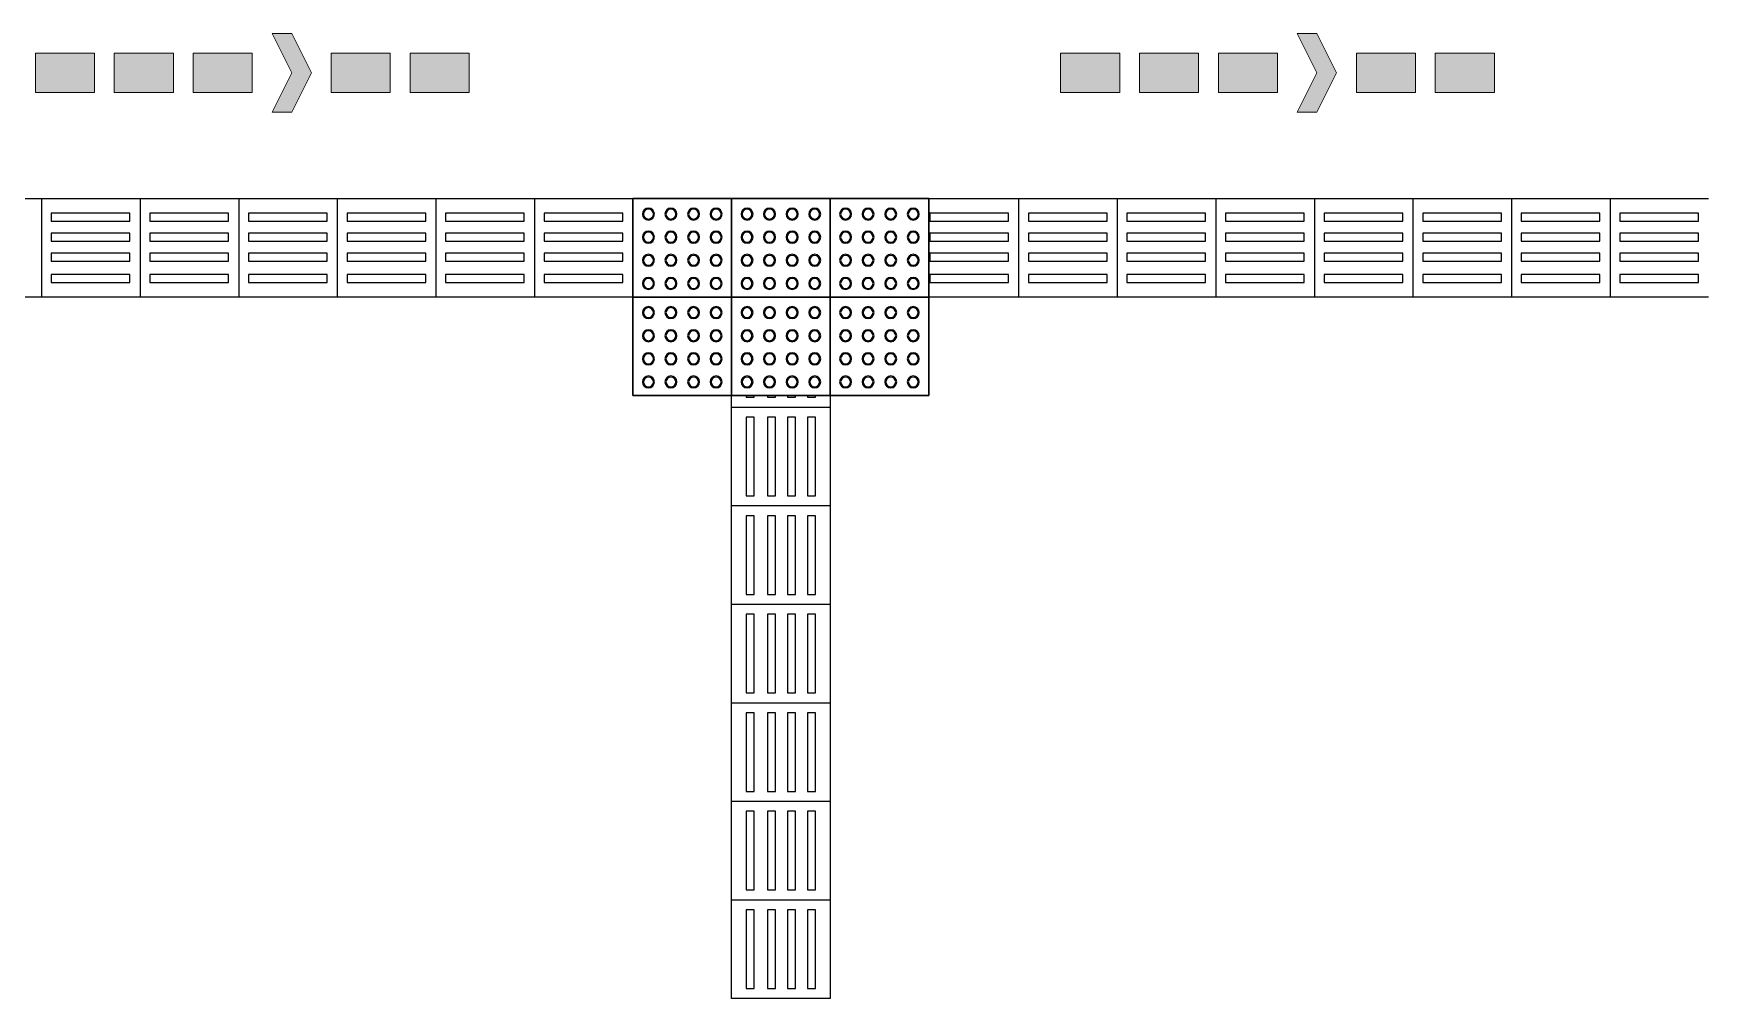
# Model space of a CAD drawing. Header units: metres. Extents: x 341 to 459, y 1341 to 1425.
# Drawn here: x 370.604 to 374.84, y 1375.288 to 1377.737 of the extents above; entities that cross this region are included whole.
import ezdxf
from ezdxf.enums import TextEntityAlignment as Align

# ---------------------------------------------------------------- set-up
doc = ezdxf.new("R2010")
doc.units = ezdxf.units.M
doc.layers.add('INC_EQUIP', color=10, linetype='Continuous', lineweight=20)
doc.layers.add('INC_PLACAS', color=10, linetype='Continuous', lineweight=20)
doc.layers.add('Itens de detalhe', color=7, linetype='Continuous')
doc.layers.add('Notas de texto-1', color=7, linetype='Continuous')
doc.styles.add('ROMANS', font='ROMANS.SHX')

# ---------------------------------------------------------------- blocks, each defined once
blk = doc.blocks.new('piso tatil')
at = {"layer": 'Itens de detalhe', "color": 252, "true_color": 0x939598, "extrusion": (0, 0, -1)}
for p, q in [((-141.4393, 27.6842), (-141.1893, 27.6842)), ((-141.4393, 27.6842), (-141.1893, 27.6842)), ((-141.1893, 27.6842), (-140.9393, 27.6842)), ((-141.1893, 27.6842), (-140.9393, 27.6842)), ((-141.1893, 27.6842), (-141.1893, 27.4342)), ((-141.1893, 27.6842), (-141.1893, 27.4342)), ((-140.9393, 27.6842), (-140.6893, 27.6842)), ((-140.9393, 27.6842), (-140.6893, 27.6842)), ((-140.9393, 27.6842), (-140.9393, 27.4342)), ((-140.9393, 27.6842), (-140.9393, 27.4342)), ((-140.6893, 27.6842), (-140.4393, 27.6842)), ((-140.6893, 27.6842), (-140.4393, 27.6842)), ((-140.6893, 27.6842), (-140.6893, 27.4342)), ((-140.6893, 27.6842), (-140.6893, 27.4342)), ((-140.4393, 27.6842), (-140.1893, 27.6842)), ((-140.4393, 27.6842), (-140.1893, 27.6842)), ((-140.4393, 27.6842), (-140.4393, 27.4342)), ((-140.4393, 27.6842), (-140.4393, 27.4342)), ((-140.1893, 27.6842), (-139.9393, 27.6842)), ((-140.1893, 27.6842), (-139.9393, 27.6842)), ((-140.1893, 27.6842), (-140.1893, 27.4342)), ((-140.1893, 27.6842), (-140.1893, 27.4342)), ((-139.9393, 27.6842), (-139.6893, 27.6842)), ((-139.9393, 27.6842), (-139.6893, 27.6842)), ((-139.9393, 27.6842), (-139.9393, 27.4342)), ((-139.9393, 27.6842), (-139.9393, 27.4342)), ((-139.6893, 27.6842), (-139.4393, 27.6842)), ((-139.6893, 27.4342), (-139.6893, 27.6842)), ((-139.6893, 27.6842), (-139.6893, 27.4342)), ((-139.4393, 27.6842), (-139.6893, 27.6842)), ((-139.4393, 27.6842), (-139.1893, 27.6842)), ((-139.1893, 27.6842), (-139.4393, 27.6842)), ((-139.4393, 27.6842), (-139.4393, 27.4342)), ((-139.4393, 27.4342), (-139.4393, 27.6842)), ((-139.1893, 27.6842), (-138.9393, 27.6842)), ((-139.1893, 27.4342), (-139.1893, 27.6842)), ((-139.1893, 27.6842), (-139.1893, 27.4342)), ((-138.9393, 27.6842), (-139.1893, 27.6842)), ((-138.9393, 27.6842), (-138.7113, 27.6842)), ((-138.9393, 27.6842), (-138.7113, 27.6842)), ((-138.9393, 27.6842), (-138.9393, 27.4342)), ((-138.9393, 27.4342), (-138.9393, 27.6842)), ((-138.7113, 27.6842), (-138.4613, 27.6842)), ((-138.7113, 27.6842), (-138.4613, 27.6842)), ((-138.7113, 27.6842), (-138.7113, 27.4342)), ((-138.7113, 27.6842), (-138.7113, 27.4342)), ((-138.4613, 27.6842), (-138.2113, 27.6842)), ((-138.4613, 27.6842), (-138.2113, 27.6842)), ((-138.4613, 27.6842), (-138.4613, 27.4342)), ((-138.4613, 27.6842), (-138.4613, 27.4342)), ((-138.2113, 27.6842), (-137.9613, 27.6842)), ((-138.2113, 27.6842), (-137.9613, 27.6842)), ((-138.2113, 27.6842), (-138.2113, 27.4342)), ((-138.2113, 27.6842), (-138.2113, 27.4342)), ((-137.9613, 27.6842), (-137.7113, 27.6842)), ((-137.9613, 27.6842), (-137.7113, 27.6842)), ((-137.9613, 27.6842), (-137.9613, 27.4342)), ((-137.9613, 27.6842), (-137.9613, 27.4342)), ((-137.7113, 27.6842), (-137.4613, 27.6842)), ((-137.7113, 27.6842), (-137.4613, 27.6842)), ((-137.7113, 27.6842), (-137.7113, 27.4342)), ((-137.7113, 27.6842), (-137.7113, 27.4342)), ((-137.4613, 27.6842), (-137.2113, 27.6842)), ((-137.4613, 27.6842), (-137.2113, 27.6842)), ((-137.4613, 27.6842), (-137.4613, 27.4342)), ((-137.4613, 27.6842), (-137.4613, 27.4342)), ((-137.2113, 27.6842), (-136.9613, 27.6842)), ((-137.2113, 27.6842), (-136.9613, 27.6842)), ((-137.2113, 27.6842), (-137.2113, 27.4342)), ((-137.2113, 27.6842), (-137.2113, 27.4342)), ((-140.965, 27.6473), (-141.1645, 27.6473)), ((-141.1645, 27.6473), (-141.1645, 27.6268)), ((-141.1645, 27.6268), (-140.965, 27.6268)), ((-140.965, 27.6268), (-140.965, 27.6473)), ((-140.715, 27.6473), (-140.9145, 27.6473)), ((-140.9145, 27.6473), (-140.9145, 27.6268)), ((-140.9145, 27.6268), (-140.715, 27.6268)), ((-140.715, 27.6268), (-140.715, 27.6473)), ((-140.465, 27.6473), (-140.6645, 27.6473)), ((-140.6645, 27.6473), (-140.6645, 27.6268)), ((-140.6645, 27.6268), (-140.465, 27.6268)), ((-140.465, 27.6268), (-140.465, 27.6473)), ((-140.215, 27.6473), (-140.4145, 27.6473)), ((-140.4145, 27.6473), (-140.4145, 27.6268)), ((-140.4145, 27.6268), (-140.215, 27.6268)), ((-140.215, 27.6268), (-140.215, 27.6473)), ((-139.965, 27.6473), (-140.1645, 27.6473)), ((-140.1645, 27.6473), (-140.1645, 27.6268)), ((-140.1645, 27.6268), (-139.965, 27.6268)), ((-139.965, 27.6268), (-139.965, 27.6473)), ((-139.715, 27.6473), (-139.9145, 27.6473)), ((-139.9145, 27.6473), (-139.9145, 27.6268)), ((-139.9145, 27.6268), (-139.715, 27.6268)), ((-139.715, 27.6268), (-139.715, 27.6473)), ((-138.737, 27.6473), (-138.9365, 27.6473)), ((-138.9365, 27.6473), (-138.9365, 27.6268)), ((-138.9365, 27.6268), (-138.737, 27.6268)), ((-138.737, 27.6268), (-138.737, 27.6473)), ((-138.487, 27.6473), (-138.6865, 27.6473)), ((-138.6865, 27.6473), (-138.6865, 27.6268)), ((-138.6865, 27.6268), (-138.487, 27.6268)), ((-138.487, 27.6268), (-138.487, 27.6473)), ((-138.237, 27.6473), (-138.4365, 27.6473)), ((-138.4365, 27.6473), (-138.4365, 27.6268)), ((-138.4365, 27.6268), (-138.237, 27.6268)), ((-138.237, 27.6268), (-138.237, 27.6473)), ((-137.987, 27.6473), (-138.1865, 27.6473)), ((-138.1865, 27.6473), (-138.1865, 27.6268)), ((-138.1865, 27.6268), (-137.987, 27.6268)), ((-137.987, 27.6268), (-137.987, 27.6473)), ((-137.737, 27.6473), (-137.9365, 27.6473)), ((-137.9365, 27.6473), (-137.9365, 27.6268)), ((-137.9365, 27.6268), (-137.737, 27.6268)), ((-137.737, 27.6268), (-137.737, 27.6473)), ((-137.487, 27.6473), (-137.6865, 27.6473)), ((-137.6865, 27.6473), (-137.6865, 27.6268)), ((-137.6865, 27.6268), (-137.487, 27.6268)), ((-137.487, 27.6268), (-137.487, 27.6473)), ((-137.237, 27.6473), (-137.4365, 27.6473)), ((-137.4365, 27.6473), (-137.4365, 27.6268)), ((-137.4365, 27.6268), (-137.237, 27.6268)), ((-137.237, 27.6268), (-137.237, 27.6473)), ((-136.987, 27.6473), (-137.1865, 27.6473)), ((-137.1865, 27.6473), (-137.1865, 27.6268)), ((-137.1865, 27.6268), (-136.987, 27.6268)), ((-136.987, 27.6268), (-136.987, 27.6473)), ((-140.965, 27.5966), (-141.1645, 27.5966)), ((-141.1645, 27.5966), (-141.1645, 27.5761)), ((-141.1645, 27.5761), (-140.965, 27.5761)), ((-140.965, 27.5761), (-140.965, 27.5966)), ((-140.715, 27.5966), (-140.9145, 27.5966)), ((-140.9145, 27.5966), (-140.9145, 27.5761)), ((-140.9145, 27.5761), (-140.715, 27.5761)), ((-140.715, 27.5761), (-140.715, 27.5966)), ((-140.465, 27.5966), (-140.6645, 27.5966)), ((-140.6645, 27.5966), (-140.6645, 27.5761)), ((-140.6645, 27.5761), (-140.465, 27.5761)), ((-140.465, 27.5761), (-140.465, 27.5966)), ((-140.215, 27.5966), (-140.4145, 27.5966)), ((-140.4145, 27.5966), (-140.4145, 27.5761)), ((-140.4145, 27.5761), (-140.215, 27.5761)), ((-140.215, 27.5761), (-140.215, 27.5966)), ((-139.965, 27.5966), (-140.1645, 27.5966)), ((-140.1645, 27.5966), (-140.1645, 27.5761)), ((-140.1645, 27.5761), (-139.965, 27.5761)), ((-139.965, 27.5761), (-139.965, 27.5966)), ((-139.715, 27.5966), (-139.9145, 27.5966)), ((-139.9145, 27.5966), (-139.9145, 27.5761)), ((-139.9145, 27.5761), (-139.715, 27.5761)), ((-139.715, 27.5761), (-139.715, 27.5966)), ((-138.737, 27.5966), (-138.9365, 27.5966)), ((-138.9365, 27.5966), (-138.9365, 27.5761)), ((-138.9365, 27.5761), (-138.737, 27.5761)), ((-138.737, 27.5761), (-138.737, 27.5966)), ((-138.487, 27.5966), (-138.6865, 27.5966)), ((-138.6865, 27.5966), (-138.6865, 27.5761)), ((-138.6865, 27.5761), (-138.487, 27.5761)), ((-138.487, 27.5761), (-138.487, 27.5966)), ((-138.237, 27.5966), (-138.4365, 27.5966)), ((-138.4365, 27.5966), (-138.4365, 27.5761)), ((-138.4365, 27.5761), (-138.237, 27.5761)), ((-138.237, 27.5761), (-138.237, 27.5966)), ((-137.987, 27.5966), (-138.1865, 27.5966)), ((-138.1865, 27.5966), (-138.1865, 27.5761)), ((-138.1865, 27.5761), (-137.987, 27.5761)), ((-137.987, 27.5761), (-137.987, 27.5966)), ((-137.737, 27.5966), (-137.9365, 27.5966)), ((-137.9365, 27.5966), (-137.9365, 27.5761)), ((-137.9365, 27.5761), (-137.737, 27.5761)), ((-137.737, 27.5761), (-137.737, 27.5966)), ((-137.487, 27.5966), (-137.6865, 27.5966)), ((-137.6865, 27.5966), (-137.6865, 27.5761)), ((-137.6865, 27.5761), (-137.487, 27.5761)), ((-137.487, 27.5761), (-137.487, 27.5966)), ((-137.237, 27.5966), (-137.4365, 27.5966)), ((-137.4365, 27.5966), (-137.4365, 27.5761)), ((-137.4365, 27.5761), (-137.237, 27.5761)), ((-137.237, 27.5761), (-137.237, 27.5966)), ((-136.987, 27.5966), (-137.1865, 27.5966)), ((-137.1865, 27.5966), (-137.1865, 27.5761)), ((-137.1865, 27.5761), (-136.987, 27.5761)), ((-136.987, 27.5761), (-136.987, 27.5966)), ((-140.965, 27.5459), (-141.1645, 27.5459)), ((-141.1645, 27.5459), (-141.1645, 27.5254)), ((-140.965, 27.5254), (-140.965, 27.5459)), ((-140.715, 27.5459), (-140.9145, 27.5459)), ((-140.9145, 27.5459), (-140.9145, 27.5254)), ((-140.715, 27.5254), (-140.715, 27.5459)), ((-140.465, 27.5459), (-140.6645, 27.5459)), ((-140.6645, 27.5459), (-140.6645, 27.5254)), ((-140.465, 27.5254), (-140.465, 27.5459)), ((-140.215, 27.5459), (-140.4145, 27.5459)), ((-140.4145, 27.5459), (-140.4145, 27.5254)), ((-140.215, 27.5254), (-140.215, 27.5459)), ((-139.965, 27.5459), (-140.1645, 27.5459)), ((-140.1645, 27.5459), (-140.1645, 27.5254)), ((-139.965, 27.5254), (-139.965, 27.5459)), ((-139.715, 27.5459), (-139.9145, 27.5459)), ((-139.9145, 27.5459), (-139.9145, 27.5254)), ((-139.715, 27.5254), (-139.715, 27.5459)), ((-138.737, 27.5459), (-138.9365, 27.5459)), ((-138.9365, 27.5459), (-138.9365, 27.5254)), ((-138.737, 27.5254), (-138.737, 27.5459)), ((-138.487, 27.5459), (-138.6865, 27.5459)), ((-138.6865, 27.5459), (-138.6865, 27.5254)), ((-138.487, 27.5254), (-138.487, 27.5459)), ((-138.237, 27.5459), (-138.4365, 27.5459)), ((-138.4365, 27.5459), (-138.4365, 27.5254)), ((-138.237, 27.5254), (-138.237, 27.5459)), ((-137.987, 27.5459), (-138.1865, 27.5459)), ((-138.1865, 27.5459), (-138.1865, 27.5254)), ((-137.987, 27.5254), (-137.987, 27.5459)), ((-137.737, 27.5459), (-137.9365, 27.5459)), ((-137.9365, 27.5459), (-137.9365, 27.5254)), ((-137.737, 27.5254), (-137.737, 27.5459)), ((-137.487, 27.5459), (-137.6865, 27.5459)), ((-137.6865, 27.5459), (-137.6865, 27.5254)), ((-137.487, 27.5254), (-137.487, 27.5459)), ((-137.237, 27.5459), (-137.4365, 27.5459)), ((-137.4365, 27.5459), (-137.4365, 27.5254)), ((-137.237, 27.5254), (-137.237, 27.5459)), ((-136.987, 27.5459), (-137.1865, 27.5459)), ((-137.1865, 27.5459), (-137.1865, 27.5254)), ((-136.987, 27.5254), (-136.987, 27.5459)), ((-141.1645, 27.5254), (-140.965, 27.5254)), ((-140.965, 27.4916), (-141.1645, 27.4916)), ((-141.1645, 27.4916), (-141.1645, 27.4712)), ((-140.965, 27.4712), (-140.965, 27.4916)), ((-140.9145, 27.5254), (-140.715, 27.5254)), ((-140.715, 27.4916), (-140.9145, 27.4916)), ((-140.9145, 27.4916), (-140.9145, 27.4712)), ((-140.715, 27.4712), (-140.715, 27.4916)), ((-140.6645, 27.5254), (-140.465, 27.5254)), ((-140.465, 27.4916), (-140.6645, 27.4916)), ((-140.6645, 27.4916), (-140.6645, 27.4712)), ((-140.465, 27.4712), (-140.465, 27.4916)), ((-140.4145, 27.5254), (-140.215, 27.5254)), ((-140.215, 27.4916), (-140.4145, 27.4916)), ((-140.4145, 27.4916), (-140.4145, 27.4712)), ((-140.215, 27.4712), (-140.215, 27.4916)), ((-140.1645, 27.5254), (-139.965, 27.5254)), ((-139.965, 27.4916), (-140.1645, 27.4916)), ((-140.1645, 27.4916), (-140.1645, 27.4712)), ((-139.965, 27.4712), (-139.965, 27.4916)), ((-139.9145, 27.5254), (-139.715, 27.5254)), ((-139.715, 27.4916), (-139.9145, 27.4916)), ((-139.9145, 27.4916), (-139.9145, 27.4712)), ((-139.715, 27.4712), (-139.715, 27.4916)), ((-138.9365, 27.5254), (-138.737, 27.5254)), ((-138.737, 27.4916), (-138.9365, 27.4916)), ((-138.9365, 27.4916), (-138.9365, 27.4712)), ((-138.737, 27.4712), (-138.737, 27.4916)), ((-138.6865, 27.5254), (-138.487, 27.5254)), ((-138.487, 27.4916), (-138.6865, 27.4916)), ((-138.6865, 27.4916), (-138.6865, 27.4712)), ((-138.487, 27.4712), (-138.487, 27.4916)), ((-138.4365, 27.5254), (-138.237, 27.5254)), ((-138.237, 27.4916), (-138.4365, 27.4916)), ((-138.4365, 27.4916), (-138.4365, 27.4712)), ((-138.237, 27.4712), (-138.237, 27.4916)), ((-138.1865, 27.5254), (-137.987, 27.5254)), ((-137.987, 27.4916), (-138.1865, 27.4916)), ((-138.1865, 27.4916), (-138.1865, 27.4712)), ((-137.987, 27.4712), (-137.987, 27.4916)), ((-137.9365, 27.5254), (-137.737, 27.5254)), ((-137.737, 27.4916), (-137.9365, 27.4916)), ((-137.9365, 27.4916), (-137.9365, 27.4712)), ((-137.737, 27.4712), (-137.737, 27.4916)), ((-137.6865, 27.5254), (-137.487, 27.5254)), ((-137.487, 27.4916), (-137.6865, 27.4916)), ((-137.6865, 27.4916), (-137.6865, 27.4712)), ((-137.487, 27.4712), (-137.487, 27.4916)), ((-137.4365, 27.5254), (-137.237, 27.5254)), ((-137.237, 27.4916), (-137.4365, 27.4916)), ((-137.4365, 27.4916), (-137.4365, 27.4712)), ((-137.237, 27.4712), (-137.237, 27.4916)), ((-137.1865, 27.5254), (-136.987, 27.5254)), ((-136.987, 27.4916), (-137.1865, 27.4916)), ((-137.1865, 27.4916), (-137.1865, 27.4712)), ((-136.987, 27.4712), (-136.987, 27.4916)), ((-141.1645, 27.4712), (-140.965, 27.4712)), ((-140.9145, 27.4712), (-140.715, 27.4712)), ((-140.6645, 27.4712), (-140.465, 27.4712)), ((-140.4145, 27.4712), (-140.215, 27.4712)), ((-140.1645, 27.4712), (-139.965, 27.4712)), ((-139.9145, 27.4712), (-139.715, 27.4712)), ((-138.9365, 27.4712), (-138.737, 27.4712)), ((-138.6865, 27.4712), (-138.487, 27.4712)), ((-138.4365, 27.4712), (-138.237, 27.4712)), ((-138.1865, 27.4712), (-137.987, 27.4712)), ((-137.9365, 27.4712), (-137.737, 27.4712)), ((-137.6865, 27.4712), (-137.487, 27.4712)), ((-137.4365, 27.4712), (-137.237, 27.4712)), ((-137.1865, 27.4712), (-136.987, 27.4712)), ((-141.1893, 27.4342), (-141.4393, 27.4342)), ((-141.1893, 27.4342), (-141.4393, 27.4342)), ((-140.9393, 27.4342), (-141.1893, 27.4342)), ((-140.9393, 27.4342), (-141.1893, 27.4342)), ((-140.6893, 27.4342), (-140.9393, 27.4342)), ((-140.6893, 27.4342), (-140.9393, 27.4342)), ((-140.4393, 27.4342), (-140.6893, 27.4342)), ((-140.4393, 27.4342), (-140.6893, 27.4342)), ((-140.1893, 27.4342), (-140.4393, 27.4342)), ((-140.1893, 27.4342), (-140.4393, 27.4342)), ((-139.9393, 27.4342), (-140.1893, 27.4342)), ((-139.9393, 27.4342), (-140.1893, 27.4342)), ((-139.6893, 27.4342), (-139.9393, 27.4342)), ((-139.6893, 27.4342), (-139.9393, 27.4342)), ((-139.6893, 27.1842), (-139.6893, 27.4342)), ((-139.6893, 27.4342), (-139.6893, 27.1842)), ((-139.4393, 27.4342), (-139.6893, 27.4342)), ((-139.6893, 27.4342), (-139.4393, 27.4342)), ((-139.1893, 27.4342), (-139.4393, 27.4342)), ((-139.4393, 27.4342), (-139.1893, 27.4342)), ((-139.4393, 27.4342), (-139.4393, 27.1842)), ((-139.4393, 27.1842), (-139.4393, 27.4342)), ((-139.1893, 27.1842), (-139.1893, 27.4342)), ((-139.1893, 27.4342), (-139.1893, 27.1842)), ((-138.9393, 27.4342), (-139.1893, 27.4342)), ((-139.1893, 27.4342), (-138.9393, 27.4342)), ((-138.7113, 27.4342), (-138.9393, 27.4342)), ((-138.7113, 27.4342), (-138.9393, 27.4342)), ((-138.9393, 27.4342), (-138.9393, 27.1842)), ((-138.9393, 27.1842), (-138.9393, 27.4342)), ((-138.4613, 27.4342), (-138.7113, 27.4342)), ((-138.4613, 27.4342), (-138.7113, 27.4342)), ((-138.2113, 27.4342), (-138.4613, 27.4342)), ((-138.2113, 27.4342), (-138.4613, 27.4342)), ((-137.9613, 27.4342), (-138.2113, 27.4342)), ((-137.9613, 27.4342), (-138.2113, 27.4342)), ((-137.7113, 27.4342), (-137.9613, 27.4342)), ((-137.7113, 27.4342), (-137.9613, 27.4342)), ((-137.4613, 27.4342), (-137.7113, 27.4342)), ((-137.4613, 27.4342), (-137.7113, 27.4342)), ((-137.2113, 27.4342), (-137.4613, 27.4342)), ((-137.2113, 27.4342), (-137.4613, 27.4342)), ((-136.9613, 27.4342), (-137.2113, 27.4342)), ((-136.9613, 27.4342), (-137.2113, 27.4342)), ((-139.4393, 27.1842), (-139.6893, 27.1842)), ((-139.6893, 27.1842), (-139.4393, 27.1842)), ((-139.4393, 27.1542), (-139.4393, 27.1842)), ((-139.4393, 27.1542), (-139.4393, 27.1842)), ((-139.1893, 27.1842), (-139.4393, 27.1842)), ((-139.4393, 27.1842), (-139.1893, 27.1842)), ((-139.4393, 26.9042), (-139.4393, 27.1542)), ((-139.4393, 26.9042), (-139.4393, 27.1542)), ((-139.1893, 27.1542), (-139.4393, 27.1542)), ((-139.1893, 27.1542), (-139.4393, 27.1542)), ((-139.4023, 27.1842), (-139.4023, 27.1799)), ((-139.4023, 27.1799), (-139.3819, 27.1799)), ((-139.3819, 27.1799), (-139.3819, 27.1842)), ((-139.3481, 27.1842), (-139.3481, 27.1799)), ((-139.3481, 27.1799), (-139.3277, 27.1799)), ((-139.3277, 27.1799), (-139.3277, 27.1842)), ((-139.2974, 27.1842), (-139.2974, 27.1799)), ((-139.2974, 27.1799), (-139.277, 27.1799)), ((-139.277, 27.1799), (-139.277, 27.1842)), ((-139.2467, 27.1842), (-139.2467, 27.1799)), ((-139.2467, 27.1799), (-139.2263, 27.1799)), ((-139.2263, 27.1799), (-139.2263, 27.1842)), ((-139.1893, 27.1842), (-139.1893, 27.1542)), ((-139.1893, 27.1842), (-139.1893, 27.1542)), ((-138.9393, 27.1842), (-139.1893, 27.1842)), ((-139.1893, 27.1842), (-138.9393, 27.1842)), ((-139.1893, 27.1542), (-139.1893, 26.9042)), ((-139.1893, 27.1542), (-139.1893, 26.9042)), ((-139.4023, 27.1294), (-139.4023, 26.9299)), ((-139.3819, 27.1294), (-139.4023, 27.1294)), ((-139.3819, 26.9299), (-139.3819, 27.1294)), ((-139.3481, 27.1294), (-139.3481, 26.9299)), ((-139.3277, 27.1294), (-139.3481, 27.1294)), ((-139.3277, 26.9299), (-139.3277, 27.1294)), ((-139.2974, 27.1294), (-139.2974, 26.9299)), ((-139.277, 27.1294), (-139.2974, 27.1294)), ((-139.277, 26.9299), (-139.277, 27.1294)), ((-139.2467, 27.1294), (-139.2467, 26.9299)), ((-139.2263, 27.1294), (-139.2467, 27.1294)), ((-139.2263, 26.9299), (-139.2263, 27.1294)), ((-139.4393, 26.6542), (-139.4393, 26.9042)), ((-139.4393, 26.6542), (-139.4393, 26.9042)), ((-139.1893, 26.9042), (-139.4393, 26.9042)), ((-139.1893, 26.9042), (-139.4393, 26.9042)), ((-139.4023, 26.9299), (-139.3819, 26.9299)), ((-139.3481, 26.9299), (-139.3277, 26.9299)), ((-139.2974, 26.9299), (-139.277, 26.9299)), ((-139.2467, 26.9299), (-139.2263, 26.9299)), ((-139.1893, 26.9042), (-139.1893, 26.6542)), ((-139.1893, 26.9042), (-139.1893, 26.6542)), ((-139.4023, 26.8794), (-139.4023, 26.6799)), ((-139.3819, 26.8794), (-139.4023, 26.8794)), ((-139.3819, 26.6799), (-139.3819, 26.8794)), ((-139.3481, 26.8794), (-139.3481, 26.6799)), ((-139.3277, 26.8794), (-139.3481, 26.8794)), ((-139.3277, 26.6799), (-139.3277, 26.8794)), ((-139.2974, 26.8794), (-139.2974, 26.6799)), ((-139.277, 26.8794), (-139.2974, 26.8794)), ((-139.277, 26.6799), (-139.277, 26.8794)), ((-139.2467, 26.8794), (-139.2467, 26.6799)), ((-139.2263, 26.8794), (-139.2467, 26.8794)), ((-139.2263, 26.6799), (-139.2263, 26.8794)), ((-139.4393, 26.4042), (-139.4393, 26.6542)), ((-139.4393, 26.4042), (-139.4393, 26.6542)), ((-139.1893, 26.6542), (-139.4393, 26.6542)), ((-139.1893, 26.6542), (-139.4393, 26.6542)), ((-139.4023, 26.6799), (-139.3819, 26.6799)), ((-139.3481, 26.6799), (-139.3277, 26.6799)), ((-139.2974, 26.6799), (-139.277, 26.6799)), ((-139.2467, 26.6799), (-139.2263, 26.6799)), ((-139.1893, 26.6542), (-139.1893, 26.4042)), ((-139.1893, 26.6542), (-139.1893, 26.4042)), ((-139.4023, 26.6294), (-139.4023, 26.4299)), ((-139.3819, 26.6294), (-139.4023, 26.6294)), ((-139.3819, 26.4299), (-139.3819, 26.6294)), ((-139.3481, 26.6294), (-139.3481, 26.4299)), ((-139.3277, 26.6294), (-139.3481, 26.6294)), ((-139.3277, 26.4299), (-139.3277, 26.6294)), ((-139.2974, 26.6294), (-139.2974, 26.4299)), ((-139.277, 26.6294), (-139.2974, 26.6294)), ((-139.277, 26.4299), (-139.277, 26.6294)), ((-139.2467, 26.6294), (-139.2467, 26.4299)), ((-139.2263, 26.6294), (-139.2467, 26.6294)), ((-139.2263, 26.4299), (-139.2263, 26.6294)), ((-139.4393, 26.1542), (-139.4393, 26.4042)), ((-139.4393, 26.1542), (-139.4393, 26.4042)), ((-139.1893, 26.4042), (-139.4393, 26.4042)), ((-139.1893, 26.4042), (-139.4393, 26.4042)), ((-139.4023, 26.4299), (-139.3819, 26.4299)), ((-139.3481, 26.4299), (-139.3277, 26.4299)), ((-139.2974, 26.4299), (-139.277, 26.4299)), ((-139.2467, 26.4299), (-139.2263, 26.4299)), ((-139.1893, 26.4042), (-139.1893, 26.1542)), ((-139.1893, 26.4042), (-139.1893, 26.1542)), ((-139.4023, 26.3794), (-139.4023, 26.1799)), ((-139.3819, 26.3794), (-139.4023, 26.3794)), ((-139.3819, 26.1799), (-139.3819, 26.3794)), ((-139.3481, 26.3794), (-139.3481, 26.1799)), ((-139.3277, 26.3794), (-139.3481, 26.3794)), ((-139.3277, 26.1799), (-139.3277, 26.3794)), ((-139.2974, 26.3794), (-139.2974, 26.1799)), ((-139.277, 26.3794), (-139.2974, 26.3794)), ((-139.277, 26.1799), (-139.277, 26.3794)), ((-139.2467, 26.3794), (-139.2467, 26.1799)), ((-139.2263, 26.3794), (-139.2467, 26.3794)), ((-139.2263, 26.1799), (-139.2263, 26.3794)), ((-139.4023, 26.1799), (-139.3819, 26.1799)), ((-139.3481, 26.1799), (-139.3277, 26.1799)), ((-139.2974, 26.1799), (-139.277, 26.1799)), ((-139.2467, 26.1799), (-139.2263, 26.1799)), ((-139.4393, 25.9042), (-139.4393, 26.1542)), ((-139.4393, 25.9042), (-139.4393, 26.1542)), ((-139.1893, 26.1542), (-139.4393, 26.1542)), ((-139.1893, 26.1542), (-139.4393, 26.1542)), ((-139.1893, 26.1542), (-139.1893, 25.9042)), ((-139.1893, 26.1542), (-139.1893, 25.9042)), ((-139.4023, 26.1294), (-139.4023, 25.9299)), ((-139.3819, 26.1294), (-139.4023, 26.1294)), ((-139.3819, 25.9299), (-139.3819, 26.1294)), ((-139.3481, 26.1294), (-139.3481, 25.9299)), ((-139.3277, 26.1294), (-139.3481, 26.1294)), ((-139.3277, 25.9299), (-139.3277, 26.1294)), ((-139.2974, 26.1294), (-139.2974, 25.9299)), ((-139.277, 26.1294), (-139.2974, 26.1294)), ((-139.277, 25.9299), (-139.277, 26.1294)), ((-139.2467, 26.1294), (-139.2467, 25.9299)), ((-139.2263, 26.1294), (-139.2467, 26.1294)), ((-139.2263, 25.9299), (-139.2263, 26.1294)), ((-139.4023, 25.9299), (-139.3819, 25.9299)), ((-139.3481, 25.9299), (-139.3277, 25.9299)), ((-139.2974, 25.9299), (-139.277, 25.9299)), ((-139.2467, 25.9299), (-139.2263, 25.9299)), ((-139.4393, 25.6542), (-139.4393, 25.9042)), ((-139.4393, 25.6542), (-139.4393, 25.9042)), ((-139.1893, 25.9042), (-139.4393, 25.9042)), ((-139.1893, 25.9042), (-139.4393, 25.9042)), ((-139.1893, 25.9042), (-139.1893, 25.6542)), ((-139.1893, 25.9042), (-139.1893, 25.6542)), ((-139.4023, 25.8794), (-139.4023, 25.6799)), ((-139.3819, 25.8794), (-139.4023, 25.8794)), ((-139.3819, 25.6799), (-139.3819, 25.8794)), ((-139.3481, 25.8794), (-139.3481, 25.6799)), ((-139.3277, 25.8794), (-139.3481, 25.8794)), ((-139.3277, 25.6799), (-139.3277, 25.8794)), ((-139.2974, 25.8794), (-139.2974, 25.6799)), ((-139.277, 25.8794), (-139.2974, 25.8794)), ((-139.277, 25.6799), (-139.277, 25.8794)), ((-139.2467, 25.8794), (-139.2467, 25.6799)), ((-139.2263, 25.8794), (-139.2467, 25.8794)), ((-139.2263, 25.6799), (-139.2263, 25.8794)), ((-139.4023, 25.6799), (-139.3819, 25.6799)), ((-139.3481, 25.6799), (-139.3277, 25.6799)), ((-139.2974, 25.6799), (-139.277, 25.6799)), ((-139.2467, 25.6799), (-139.2263, 25.6799)), ((-139.1893, 25.6542), (-139.4393, 25.6542))]:
    blk.add_line(p, q, dxfattribs=at)
for centre, radius in [((139.6501, 27.6448), 0.0152), ((139.5931, 27.6448), 0.0152), ((139.5356, 27.6448), 0.0152), ((139.4785, 27.6448), 0.0152), ((139.4001, 27.6448), 0.0152), ((139.3431, 27.6448), 0.0152), ((139.2856, 27.6448), 0.0152), ((139.2285, 27.6448), 0.0152), ((139.1501, 27.6448), 0.0152), ((139.0931, 27.6448), 0.0152), ((139.0356, 27.6448), 0.0152), ((138.9785, 27.6448), 0.0152), ((139.6501, 27.6448), 0.0126), ((139.5931, 27.6448), 0.0126), ((139.5356, 27.6448), 0.0126), ((139.4785, 27.6448), 0.0126), ((139.4001, 27.6448), 0.0126), ((139.3431, 27.6448), 0.0126), ((139.2856, 27.6448), 0.0126), ((139.2285, 27.6448), 0.0126), ((139.1501, 27.6448), 0.0126), ((139.0931, 27.6448), 0.0126), ((139.0356, 27.6448), 0.0126), ((138.9785, 27.6448), 0.0126), ((139.6501, 27.5862), 0.0152), ((139.6501, 27.5862), 0.0126), ((139.5931, 27.5862), 0.0152), ((139.5931, 27.5862), 0.0126), ((139.5356, 27.5862), 0.0152), ((139.5356, 27.5862), 0.0126), ((139.4785, 27.5862), 0.0152), ((139.4785, 27.5862), 0.0126), ((139.4001, 27.5862), 0.0152), ((139.4001, 27.5862), 0.0126), ((139.3431, 27.5862), 0.0152), ((139.3431, 27.5862), 0.0126), ((139.2856, 27.5862), 0.0152), ((139.2856, 27.5862), 0.0126), ((139.2285, 27.5862), 0.0152), ((139.2285, 27.5862), 0.0126), ((139.1501, 27.5862), 0.0152), ((139.1501, 27.5862), 0.0126), ((139.0931, 27.5862), 0.0152), ((139.0931, 27.5862), 0.0126), ((139.0356, 27.5862), 0.0152), ((139.0356, 27.5862), 0.0126), ((138.9785, 27.5862), 0.0152), ((138.9785, 27.5862), 0.0126), ((139.6501, 27.5275), 0.0152), ((139.6501, 27.5275), 0.0126), ((139.5931, 27.5275), 0.0152), ((139.5931, 27.5275), 0.0126), ((139.5356, 27.5275), 0.0152), ((139.5356, 27.5275), 0.0126), ((139.4785, 27.5275), 0.0152), ((139.4785, 27.5275), 0.0126), ((139.4001, 27.5275), 0.0152), ((139.4001, 27.5275), 0.0126), ((139.3431, 27.5275), 0.0152), ((139.3431, 27.5275), 0.0126), ((139.2856, 27.5275), 0.0152), ((139.2856, 27.5275), 0.0126), ((139.2285, 27.5275), 0.0152), ((139.2285, 27.5275), 0.0126), ((139.1501, 27.5275), 0.0152), ((139.1501, 27.5275), 0.0126), ((139.0931, 27.5275), 0.0152), ((139.0931, 27.5275), 0.0126), ((139.0356, 27.5275), 0.0152), ((139.0356, 27.5275), 0.0126), ((138.9785, 27.5275), 0.0152), ((138.9785, 27.5275), 0.0126), ((139.6501, 27.4688), 0.0152), ((139.6501, 27.4688), 0.0126), ((139.5931, 27.4688), 0.0152), ((139.5931, 27.4688), 0.0126), ((139.5356, 27.4688), 0.0152), ((139.5356, 27.4688), 0.0126), ((139.4785, 27.4688), 0.0152), ((139.4785, 27.4688), 0.0126), ((139.4001, 27.4688), 0.0152), ((139.4001, 27.4688), 0.0126), ((139.3431, 27.4688), 0.0152), ((139.3431, 27.4688), 0.0126), ((139.2856, 27.4688), 0.0152), ((139.2856, 27.4688), 0.0126), ((139.2285, 27.4688), 0.0152), ((139.2285, 27.4688), 0.0126), ((139.1501, 27.4688), 0.0152), ((139.1501, 27.4688), 0.0126), ((139.0931, 27.4688), 0.0152), ((139.0931, 27.4688), 0.0126), ((139.0356, 27.4688), 0.0152), ((139.0356, 27.4688), 0.0126), ((138.9785, 27.4688), 0.0152), ((138.9785, 27.4688), 0.0126), ((139.6501, 27.3948), 0.0152), ((139.6501, 27.3948), 0.0126), ((139.5931, 27.3948), 0.0152), ((139.5931, 27.3948), 0.0126), ((139.5356, 27.3948), 0.0152), ((139.5356, 27.3948), 0.0126), ((139.4785, 27.3948), 0.0152), ((139.4785, 27.3948), 0.0126), ((139.4001, 27.3948), 0.0152), ((139.4001, 27.3948), 0.0126), ((139.3431, 27.3948), 0.0152), ((139.3431, 27.3948), 0.0126), ((139.2856, 27.3948), 0.0152), ((139.2856, 27.3948), 0.0126), ((139.2285, 27.3948), 0.0152), ((139.2285, 27.3948), 0.0126), ((139.1501, 27.3948), 0.0152), ((139.1501, 27.3948), 0.0126), ((139.0931, 27.3948), 0.0152), ((139.0931, 27.3948), 0.0126), ((139.0356, 27.3948), 0.0152), ((139.0356, 27.3948), 0.0126), ((138.9785, 27.3948), 0.0152), ((138.9785, 27.3948), 0.0126), ((139.6501, 27.3362), 0.0152), ((139.6501, 27.3362), 0.0126), ((139.5931, 27.3362), 0.0152), ((139.5931, 27.3362), 0.0126), ((139.5356, 27.3362), 0.0152), ((139.5356, 27.3362), 0.0126), ((139.4785, 27.3362), 0.0152), ((139.4785, 27.3362), 0.0126), ((139.4001, 27.3362), 0.0152), ((139.4001, 27.3362), 0.0126), ((139.3431, 27.3362), 0.0152), ((139.3431, 27.3362), 0.0126), ((139.2856, 27.3362), 0.0152), ((139.2856, 27.3362), 0.0126), ((139.2285, 27.3362), 0.0152), ((139.2285, 27.3362), 0.0126), ((139.1501, 27.3362), 0.0152), ((139.1501, 27.3362), 0.0126), ((139.0931, 27.3362), 0.0152), ((139.0931, 27.3362), 0.0126), ((139.0356, 27.3362), 0.0152), ((139.0356, 27.3362), 0.0126), ((138.9785, 27.3362), 0.0152), ((138.9785, 27.3362), 0.0126), ((139.6501, 27.2775), 0.0152), ((139.6501, 27.2775), 0.0126), ((139.5931, 27.2775), 0.0152), ((139.5931, 27.2775), 0.0126), ((139.5356, 27.2775), 0.0152), ((139.5356, 27.2775), 0.0126), ((139.4785, 27.2775), 0.0152), ((139.4785, 27.2775), 0.0126), ((139.4001, 27.2775), 0.0152), ((139.4001, 27.2775), 0.0126), ((139.3431, 27.2775), 0.0152), ((139.3431, 27.2775), 0.0126), ((139.2856, 27.2775), 0.0152), ((139.2856, 27.2775), 0.0126), ((139.2285, 27.2775), 0.0152), ((139.2285, 27.2775), 0.0126), ((139.1501, 27.2775), 0.0152), ((139.1501, 27.2775), 0.0126), ((139.0931, 27.2775), 0.0152), ((139.0931, 27.2775), 0.0126), ((139.0356, 27.2775), 0.0152), ((139.0356, 27.2775), 0.0126), ((138.9785, 27.2775), 0.0152), ((138.9785, 27.2775), 0.0126), ((139.6501, 27.2188), 0.0152), ((139.6501, 27.2188), 0.0126), ((139.5931, 27.2188), 0.0152), ((139.5931, 27.2188), 0.0126), ((139.5356, 27.2188), 0.0152), ((139.5356, 27.2188), 0.0126), ((139.4785, 27.2188), 0.0152), ((139.4785, 27.2188), 0.0126), ((139.4001, 27.2188), 0.0152), ((139.4001, 27.2188), 0.0126), ((139.3431, 27.2188), 0.0152), ((139.3431, 27.2188), 0.0126), ((139.2856, 27.2188), 0.0152), ((139.2856, 27.2188), 0.0126), ((139.2285, 27.2188), 0.0152), ((139.2285, 27.2188), 0.0126), ((139.1501, 27.2188), 0.0152), ((139.1501, 27.2188), 0.0126), ((139.0931, 27.2188), 0.0152), ((139.0931, 27.2188), 0.0126), ((139.0356, 27.2188), 0.0152), ((139.0356, 27.2188), 0.0126), ((138.9785, 27.2188), 0.0152), ((138.9785, 27.2188), 0.0126)]:
    blk.add_circle(centre, radius, dxfattribs=at)
blk = doc.blocks.new('*U71')
at = {"layer": 'INC_EQUIP'}
h = blk.add_hatch(color=256, dxfattribs=at)
h.paths.add_polyline_path([(0.5, -0.5), (2, -0.5), (2, 0.5), (0.5, 0.5)])
h.paths.add_polyline_path([(2.5, -0.5), (4, -0.5), (4, 0.5), (2.5, 0.5)])
h.paths.add_polyline_path([(-7, -0.5), (-5.5, -0.5), (-5.5, 0.5), (-7, 0.5)])
h.paths.add_polyline_path([(-5, -0.5), (-3.5, -0.5), (-3.5, 0.5), (-5, 0.5)])
h.paths.add_polyline_path([(-1, -1), (-0.5, 0), (-1, 1), (-0.5, 1), (0, 0), (-0.5, -1)])
h.paths.add_polyline_path([(-3, -0.5), (-1.5, -0.5), (-1.5, 0.5), (-3, 0.5)])
at = {"flags": 128}
blk.add_lwpolyline([(-7, -0.5), (-5.5, -0.5), (-5.5, 0.5), (-7, 0.5)], close=True, dxfattribs=at)
at = {"layer": 'INC_EQUIP', "flags": 128}
for points in [[(-1, -1), (-0.5, 0), (-1, 1), (-0.5, 1), (0, 0), (-0.5, -1)], [(-5, -0.5), (-3.5, -0.5), (-3.5, 0.5), (-5, 0.5)], [(-3, -0.5), (-1.5, -0.5), (-1.5, 0.5), (-3, 0.5)], [(0.5, -0.5), (2, -0.5), (2, 0.5), (0.5, 0.5)], [(2.5, -0.5), (4, -0.5), (4, 0.5), (2.5, 0.5)]]:
    blk.add_lwpolyline(points, close=True, dxfattribs=at)
at = {"layer": 'INC_PLACAS', "style": 'ROMANS', "width": 0.95}
for tag, flags, p in [('COD', 3, (-6.032, -1.332)), ('DESC', 3, (-5.74, -2.179)), ('X', 1, (-6.655, -3.053))]:
    blk.add_attdef(tag, text='', height=0.651, dxfattribs=dict(at, flags=flags)).set_placement(p, align=Align.MIDDLE_CENTER)

msp = doc.modelspace()

# ---------------------------------------------------------------- block references
at = {"layer": 'INC_EQUIP', "xscale": -0.1000000000000001, "yscale": 0.1000000000000001, "zscale": 0.1000000000000001, "rotation": 180}
for p in [(371.309, 1377.6373, 0.0219), (373.909, 1377.6373, 0.0219)]:
    msp.add_blockref('*U71', p, dxfattribs=at)
at = {"layer": 'Notas de texto-1', "color": 252, "true_color": 0x939598}
msp.add_blockref('piso tatil', (511.8138, 1349.634), dxfattribs=at)

doc.saveas('drawing.dxf')
